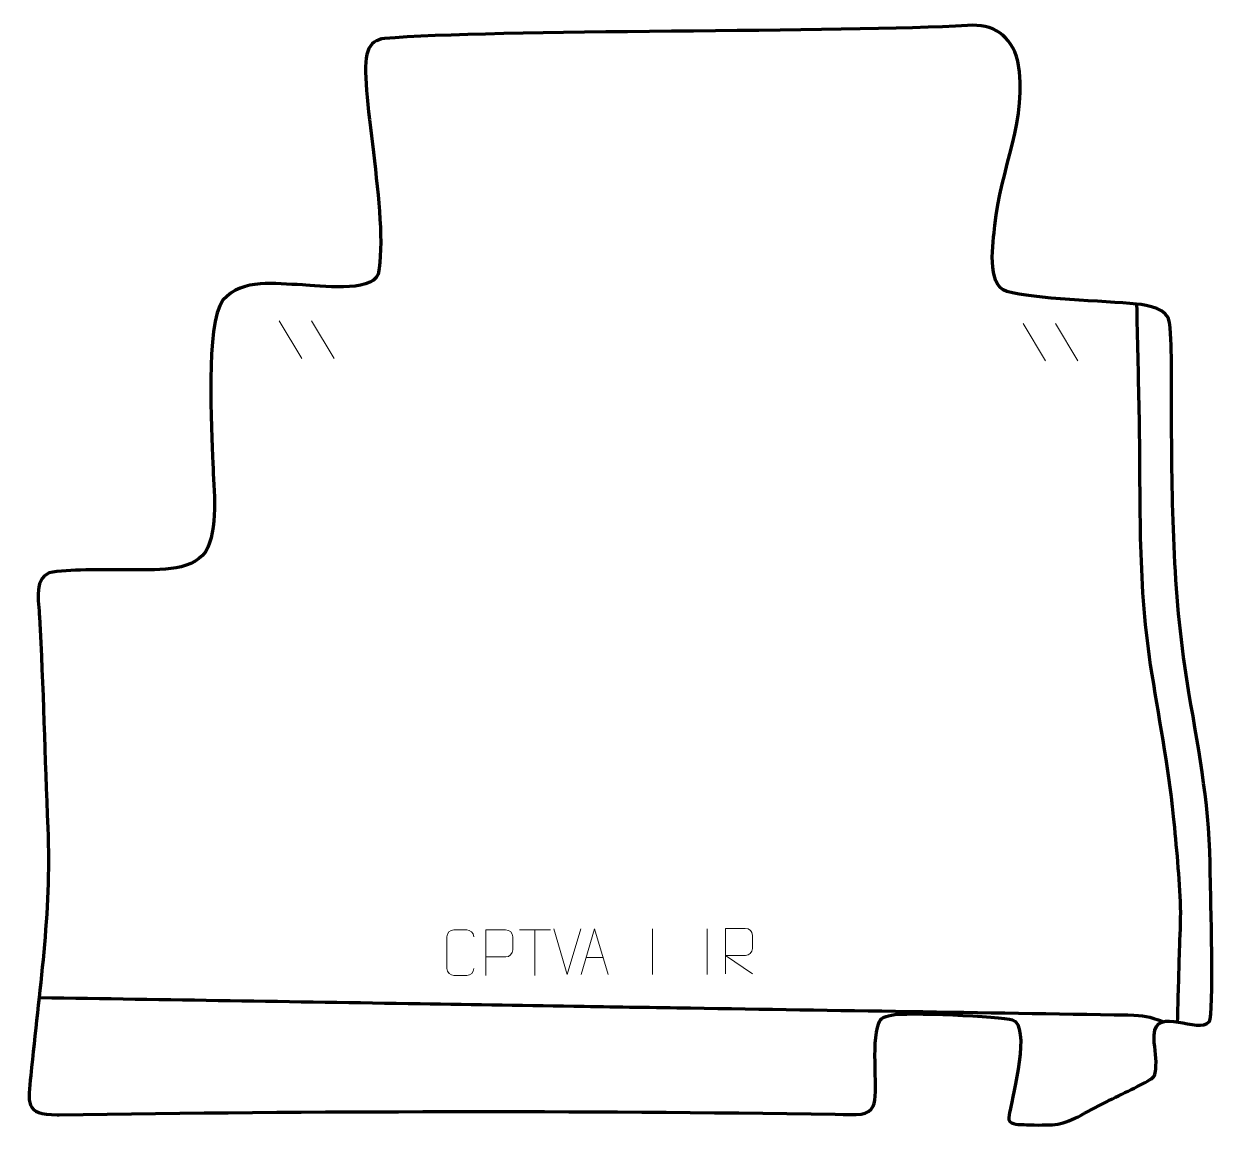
# Model space of a CAD drawing. Header units: millimetres. Extents: x -613 to 40, y 96 to 700.
import ezdxf

# ---------------------------------------------------------------- set-up
doc = ezdxf.new("R2010")
doc.units = ezdxf.units.MM
doc.header["$MEASUREMENT"] = 0
doc.layers.add('layer 2', color=7, linetype='Continuous')
doc.layers.add('layer 3', color=7, linetype='Continuous')

msp = doc.modelspace()

# ---------------------------------------------------------------- linework, layer by layer
at = {"layer": 'layer 2', "color": 142, "lineweight": 158}
for points, knots in [([(-2.843, 545.988), (-2.6301, 536.5021), (-2.4172, 527.0162), (-2.2043, 517.5303), (-2.2043, 517.5303), (-1.9801, 507.5452), (-1.756, 497.56), (-1.5319, 487.5749), (-1.5319, 487.5749), (-0.5544, 440.0844), (-2.5312, 395.6465), (4.7078, 348.2864), (4.7078, 348.2864), (9.0187, 320.083), (14.4504, 293.834), (17.2961, 265.1944), (17.2961, 265.1944), (18.8833, 249.2204), (20.5994, 231.2475), (21.1299, 215.3397), (21.1299, 215.3397), (21.3644, 208.3083), (20.7281, 198.7992), (20.5351, 191.5872), (20.5351, 191.5872), (20.1861, 178.5479), (19.8298, 165.5088), (19.4696, 152.4698)], [0, 0, 0, 0, 0.125, 0.125, 0.125, 0.125, 0.25, 0.25, 0.25, 0.25, 0.375, 0.375, 0.375, 0.375, 0.5, 0.5, 0.5, 0.5, 0.625, 0.625, 0.625, 0.625, 0.75, 0.75, 0.75, 0.75, 1, 1, 1, 1]), ([(-603.8838, 165.9505), (-534.4609, 164.8279), (-465.038, 163.7054), (-395.6151, 162.5828), (-395.6151, 162.5828), (-365.6484, 162.0983), (-335.6816, 161.6137), (-305.7149, 161.1291), (-305.7149, 161.1291), (-296.2254, 160.9757), (-286.736, 160.8222), (-277.2465, 160.6688), (-277.2465, 160.6688), (-267.2576, 160.5073), (-257.2687, 160.3458), (-247.2798, 160.1842), (-247.2798, 160.1842), (-167.3722, 158.8921), (-87.4387, 157.7503), (-7.5366, 156.3692), (-7.5366, 156.3692), (1.9139, 156.2058), (3.189, 155.6661), (12.0358, 152.6907)], [0, 0, 0, 0, 0.14285714, 0.14285714, 0.14285714, 0.14285714, 0.28571429, 0.28571429, 0.28571429, 0.28571429, 0.42857143, 0.42857143, 0.42857143, 0.42857143, 0.57142857, 0.57142857, 0.57142857, 0.57142857, 0.71428571, 0.71428571, 0.71428571, 0.71428571, 1, 1, 1, 1])]:
    msp.add_open_spline(points, degree=3, knots=knots, dxfattribs=at)
at = {"layer": 'layer 3', "color": 242, "lineweight": 158}
msp.add_open_spline([(-95.4884, 698.7002), (-81.2711, 699.5814), (-71.8401, 693.7248), (-67.8229, 679.0511), (-67.8229, 679.0511), (-62.099, 648.0236), (-77.5249, 619.6942), (-80.4785, 589.0476), (-80.4785, 589.0476), (-81.436, 580.0893), (-85.4008, 556.3448), (-73.8776, 552.9524), (-73.8776, 552.9524), (-58.9127, 548.5467), (-20.8085, 547.7326), (-2.843, 545.988), (-2.843, 545.988), (3.4491, 545.2635), (14.3478, 543.7481), (15.2572, 535.9257), (15.2572, 535.9257), (16.9564, 520.1142), (16.0977, 500.7863), (16.294, 484.5), (16.294, 484.5), (16.7842, 431.827), (16.9495, 385.4678), (25.8865, 333.1102), (25.8865, 333.1102), (31.915, 297.8895), (37.4612, 269.0469), (37.6064, 232.8747), (37.6064, 232.8747), (37.7508, 222.9098), (39.7273, 156.0852), (37.0861, 152.7875), (37.0861, 152.7875), (31.1326, 145.3541), (7.7978, 161.8783), (6.8254, 145.2908), (6.8254, 145.2908), (6.5087, 139.8883), (8.211, 133.888), (7.8022, 128.5611), (7.8022, 128.5611), (7.6037, 125.9737), (7.9175, 122.9758), (5.3219, 121.3738), (5.3219, 121.3738), (0.277, 118.2603), (-10.9643, 113.0272), (-19.3763, 108.8055), (-19.3763, 108.8055), (-30.9897, 102.9771), (-39.7426, 96.9804), (-47.5309, 96.3002), (-47.5309, 96.3002), (-50.7659, 96.0177), (-58.1053, 95.9734), (-63.0747, 96.1994), (-63.0747, 96.1994), (-67.0866, 96.3818), (-71.7377, 95.9554), (-72.8429, 98.9277), (-72.8429, 98.9277), (-73.1777, 99.8283), (-72.3609, 102.9687), (-72.1539, 104.1568), (-72.1539, 104.1568), (-70.5709, 112.685), (-60.7192, 150.0376), (-70.8804, 153.7755), (-70.8804, 153.7755), (-77.0677, 155.6207), (-129.6868, 158.0491), (-137.2089, 156.2991), (-137.2089, 156.2991), (-141.8573, 155.2177), (-143.0076, 154.8027), (-144.1393, 151.8827), (-144.1393, 151.8827), (-148.5458, 140.5123), (-144.0475, 112.4007), (-147.1404, 106.4185), (-147.1404, 106.4185), (-149.9505, 100.9834), (-155.1259, 101.783), (-168.0732, 101.9789), (-168.0732, 101.9789), (-308.5902, 104.1054), (-452.7402, 103.7792), (-593.4561, 101.7109), (-593.4561, 101.7109), (-593.4561, 101.7109), (-594.4337, 101.6965), (-594.4337, 101.6965), (-594.4337, 101.6965), (-612.8027, 101.4057), (-610.3066, 108.6647), (-609.0075, 123.2139), (-609.0075, 123.2139), (-604.4314, 170.1351), (-597.6682, 211.1685), (-599.6698, 258.906), (-599.6698, 258.906), (-601.2723, 297.3568), (-602.105, 336.3034), (-604.2175, 374.6525), (-604.2175, 374.6525), (-604.6471, 382.4512), (-607.7892, 397.2264), (-596.9745, 399.0874), (-596.9745, 399.0874), (-584.827, 400.9492), (-567.5709, 399.9888), (-554.6507, 400.3604), (-554.6507, 400.3604), (-542.1669, 400.5071), (-521.1664, 398.6685), (-513.266, 410.1693), (-513.266, 410.1693), (-505.9738, 421.8373), (-508.7441, 444.7702), (-509.1541, 458.6352), (-509.1541, 458.6352), (-509.7789, 477.3211), (-513.508, 534.4086), (-503.6169, 548.1606), (-503.6169, 548.1606), (-492.1762, 560.4336), (-475.4656, 556.9126), (-460.0513, 556.5417), (-460.0513, 556.5417), (-451.1066, 555.9994), (-422.6159, 552.1523), (-418.5884, 562.3203), (-418.5884, 562.3203), (-412.1817, 593.7636), (-429.9791, 668.4094), (-424.3093, 684.4875), (-424.3093, 684.4875), (-422.7521, 688.9031), (-419.2492, 691.1408), (-415.1421, 691.4988), (-415.1421, 691.4988), (-356.4665, 696.6132), (-160.8823, 694.647), (-95.4884, 698.7002)], degree=3, knots=[0, 0, 0, 0, 0.02631579, 0.02631579, 0.02631579, 0.02631579, 0.05263158, 0.05263158, 0.05263158, 0.05263158, 0.07894737, 0.07894737, 0.07894737, 0.07894737, 0.10526316, 0.10526316, 0.10526316, 0.10526316, 0.13157895, 0.13157895, 0.13157895, 0.13157895, 0.15789474, 0.15789474, 0.15789474, 0.15789474, 0.18421053, 0.18421053, 0.18421053, 0.18421053, 0.21052632, 0.21052632, 0.21052632, 0.21052632, 0.23684211, 0.23684211, 0.23684211, 0.23684211, 0.26315789, 0.26315789, 0.26315789, 0.26315789, 0.28947368, 0.28947368, 0.28947368, 0.28947368, 0.31578947, 0.31578947, 0.31578947, 0.31578947, 0.34210526, 0.34210526, 0.34210526, 0.34210526, 0.36842105, 0.36842105, 0.36842105, 0.36842105, 0.39473684, 0.39473684, 0.39473684, 0.39473684, 0.42105263, 0.42105263, 0.42105263, 0.42105263, 0.44736842, 0.44736842, 0.44736842, 0.44736842, 0.47368421, 0.47368421, 0.47368421, 0.47368421, 0.5, 0.5, 0.5, 0.5, 0.52631579, 0.52631579, 0.52631579, 0.52631579, 0.55263158, 0.55263158, 0.55263158, 0.55263158, 0.57894737, 0.57894737, 0.57894737, 0.57894737, 0.60526316, 0.60526316, 0.60526316, 0.60526316, 0.63157895, 0.63157895, 0.63157895, 0.63157895, 0.65789474, 0.65789474, 0.65789474, 0.65789474, 0.68421053, 0.68421053, 0.68421053, 0.68421053, 0.71052632, 0.71052632, 0.71052632, 0.71052632, 0.73684211, 0.73684211, 0.73684211, 0.73684211, 0.76315789, 0.76315789, 0.76315789, 0.76315789, 0.78947368, 0.78947368, 0.78947368, 0.78947368, 0.81578947, 0.81578947, 0.81578947, 0.81578947, 0.84210526, 0.84210526, 0.84210526, 0.84210526, 0.86842105, 0.86842105, 0.86842105, 0.86842105, 0.89473684, 0.89473684, 0.89473684, 0.89473684, 0.92105263, 0.92105263, 0.92105263, 0.92105263, 0.94736842, 0.94736842, 0.94736842, 0.94736842, 1, 1, 1, 1], dxfattribs=at)
at = {"layer": 'layer 3', "color": 250, "lineweight": 9}
for points in [[(-472.8431, 536.7412), (-472.8431, 536.7412), (-460.4788, 516.1969), (-460.4788, 516.1969)], [(-455.1132, 536.7412), (-455.1132, 536.7412), (-442.7489, 516.1969), (-442.7489, 516.1969)], [(-65.0318, 535.3301), (-65.0318, 535.3301), (-52.6675, 514.7858), (-52.6675, 514.7858)], [(-47.3019, 535.3301), (-47.3019, 535.3301), (-34.9376, 514.7858), (-34.9376, 514.7858)], [(-341.1248, 202.9722), (-341.1248, 202.9722), (-324.1376, 202.9722), (-324.1376, 202.9722)], [(-332.631, 178.0422), (-332.631, 178.0422), (-332.631, 202.9957), (-332.631, 202.9957)], [(-314.8608, 178.5526), (-314.8608, 178.5526), (-322.1826, 203.5062), (-322.1826, 203.5062)], [(-307.5389, 203.5062), (-307.5389, 203.5062), (-314.8607, 178.5526), (-314.8607, 178.5526)], [(-268.1177, 203.5165), (-268.1177, 203.5165), (-268.1177, 178.5424), (-268.1177, 178.5424)], [(-238.1177, 203.5165), (-238.1177, 203.5165), (-238.1177, 178.5424), (-238.1177, 178.5424)], [(-304.6156, 187.8021), (-304.6156, 187.8021), (-295.1199, 187.8021), (-295.1199, 187.8021)]]:
    msp.add_open_spline(points, degree=3, dxfattribs=at)
for points, knots in [([(-366.0525, 181.8598), (-366.1923, 179.5364), (-367.8695, 178.0568), (-370.0172, 178.046), (-370.0172, 178.046), (-372.3491, 178.0464), (-374.681, 178.0464), (-377.0125, 178.046), (-377.0125, 178.046), (-378.9375, 177.9406), (-380.9096, 179.8251), (-380.8984, 181.8424), (-380.8984, 181.8424), (-380.898, 187.6125), (-380.898, 193.3822), (-380.8984, 199.1515), (-380.8984, 199.1515), (-380.8942, 201.2896), (-379.1475, 203.0088), (-376.9951, 202.9953), (-376.9951, 202.9953), (-374.6694, 202.9953), (-372.3433, 202.9953), (-370.0172, 202.9953), (-370.0172, 202.9953), (-368.0706, 203.0308), (-366.0792, 201.5393), (-366.0525, 199.1017)], [0, 0, 0, 0, 0.125, 0.125, 0.125, 0.125, 0.25, 0.25, 0.25, 0.25, 0.375, 0.375, 0.375, 0.375, 0.5, 0.5, 0.5, 0.5, 0.625, 0.625, 0.625, 0.625, 0.75, 0.75, 0.75, 0.75, 1, 1, 1, 1]), ([(-359.4755, 178.042), (-359.4755, 178.042), (-359.4755, 202.9956), (-359.4755, 202.9956), (-359.4755, 202.9956), (-355.8805, 202.9956), (-352.2852, 202.9956), (-348.6898, 202.9956), (-348.6898, 202.9956), (-346.3646, 202.9577), (-344.8072, 201.4676), (-344.8114, 199.1015), (-344.8114, 199.1015), (-344.8118, 197.0658), (-344.8118, 194.0065), (-344.8114, 191.9705), (-344.8114, 191.9705), (-344.8179, 190.0951), (-346.6301, 188.1532), (-348.6397, 188.1341), (-348.6397, 188.1341), (-348.6397, 188.1341), (-359.4755, 188.1341), (-359.4755, 188.1341)], [0, 0, 0, 0, 0.14285714, 0.14285714, 0.14285714, 0.14285714, 0.28571429, 0.28571429, 0.28571429, 0.28571429, 0.42857143, 0.42857143, 0.42857143, 0.42857143, 0.57142857, 0.57142857, 0.57142857, 0.57142857, 0.71428571, 0.71428571, 0.71428571, 0.71428571, 1, 1, 1, 1]), ([(-307.3382, 178.5527), (-307.3382, 178.5527), (-299.9672, 203.5062), (-299.9672, 203.5062), (-299.9672, 203.5062), (-299.9672, 203.5062), (-292.3973, 178.5527), (-292.3973, 178.5527)], [0, 0, 0, 0, 0.33333333, 0.33333333, 0.33333333, 0.33333333, 1, 1, 1, 1]), ([(-228.1007, 178.8271), (-228.1007, 178.8271), (-228.1007, 203.7806), (-228.1007, 203.7806), (-228.1007, 203.7806), (-224.5059, 203.7806), (-220.9104, 203.7806), (-217.3152, 203.7806), (-217.3152, 203.7806), (-214.9899, 203.7429), (-213.4326, 202.2529), (-213.4367, 199.8865), (-213.4367, 199.8865), (-213.4371, 197.851), (-213.4371, 194.7916), (-213.4367, 192.7556), (-213.4367, 192.7556), (-213.4432, 190.8801), (-215.2555, 188.9383), (-217.265, 188.9192), (-217.265, 188.9192), (-217.265, 188.9192), (-228.1007, 188.9192), (-228.1007, 188.9192), (-228.1007, 188.9192), (-228.1007, 188.9192), (-213.446, 178.8271), (-213.446, 178.8271)], [0, 0, 0, 0, 0.125, 0.125, 0.125, 0.125, 0.25, 0.25, 0.25, 0.25, 0.375, 0.375, 0.375, 0.375, 0.5, 0.5, 0.5, 0.5, 0.625, 0.625, 0.625, 0.625, 0.75, 0.75, 0.75, 0.75, 1, 1, 1, 1])]:
    msp.add_open_spline(points, degree=3, knots=knots, dxfattribs=at)

doc.saveas('drawing.dxf')
